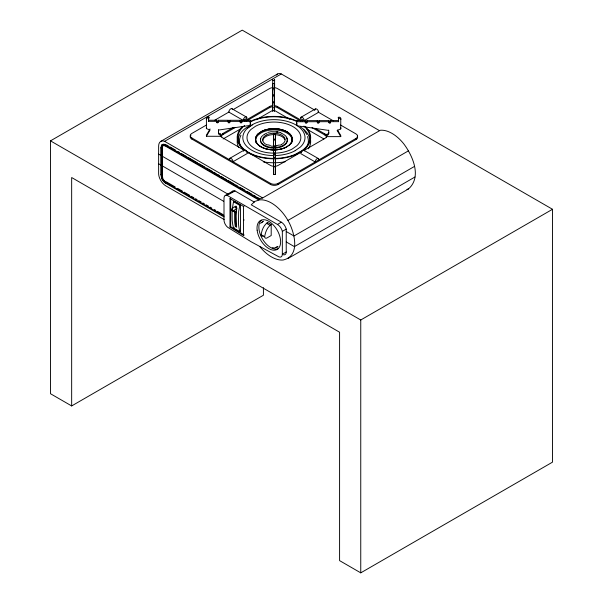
<?xml version="1.0" encoding="UTF-8"?>
<svg xmlns="http://www.w3.org/2000/svg" width="603" height="603" viewBox="0 0 603 603"><rect width="100%" height="100%" fill="white"/><g stroke="black" fill="none" stroke-linecap="round" stroke-linejoin="round"><path stroke-width="0.9" d="M272.609 102.744L272.579 111.178L272.646 95.794L274.531 95.779L274.486 103.957L274.486 102.729L272.609 102.744L272.609 103.309M272.654 95.771L272.654 97.008L272.692 89.093C275.503 86.817 274.342 92.794 274.569 89.093L274.531 97L274.531 95.779M272.699 89.071L272.692 90.299L272.729 79.558L272.722 80.568L274.599 80.576L274.606 79.558L274.455 111.201L274.486 102.744M275.375 154.881C275.91 152.778 272.729 153.373 273.468 155.31L273.461 166.835L275.337 166.835L275.352 166.209L275.337 174.516L273.461 174.516L273.476 166.202L273.461 166.835M275.458 140.024L275.42 148.172L275.42 146.951L273.543 146.966L273.543 148.18L273.581 140.017L275.465 140.002L275.465 141.192L275.496 134.115L273.619 134.107L273.581 141.223L273.589 140.002M272.684 103.407L272.684 105.397L272.729 89.576M206.414 118.173L206.407 119.258A1.643 1.342 0.4 0 1 208.872 118.098L208.879 117.012A1.643 1.342 0.4 0 0 206.414 118.173L206.407 128.59L210.032 130.06L206.407 136.263L220.517 136.293L220.525 135.208M206.407 136.263L206.414 135.185L210.04 128.974M206.407 128.59L206.414 127.504M218.18 120.253L218.173 122.221A0.784 0.641 0.4 0 1 217.389 122.854A0.784 0.641 0.4 0 1 216.605 122.213L216.605 121.331L208.593 121.316L208.6 120.231L216.613 120.246L216.613 121.135A0.784 0.641 0.4 0 0 217.397 121.776A0.784 0.641 0.4 0 0 218.18 121.135L218.18 120.253L228.228 120.276L228.228 121.158A0.784 0.641 0.4 0 0 229.012 121.798A0.784 0.641 0.4 0 0 229.788 121.158L229.788 120.276L240.258 120.299L240.258 121.18A0.784 0.641 0.4 0 0 241.042 121.821A0.784 0.641 0.4 0 0 241.826 121.18L241.826 120.299L250.494 120.321L250.486 123.977A2.073 1.696 0.4 0 1 248.413 125.673L218.459 130.075M208.879 117.012L208.872 118.098M216.605 122.213L216.613 120.246M220.525 133.994L220.517 135.08A2.337 1.907 0.4 0 1 218.459 133.18L218.467 132.095A2.337 1.907 0.4 0 0 220.525 133.994L220.517 136.293M229.788 120.276L229.788 122.243A0.784 0.641 0.4 0 1 229.004 122.884A0.784 0.641 0.4 0 1 228.22 122.243L228.228 120.276M241.826 120.299L241.818 122.266A0.784 0.641 0.4 0 1 241.034 122.906A0.784 0.641 0.4 0 1 240.25 122.266L240.258 120.299M250.486 123.977L250.494 122.899A2.073 1.696 0.4 0 1 249.891 124.097M250.494 120.321L250.486 121.399L241.818 121.384L241.818 122.266M273.468 158.303L273.498 153.675M275.42 146.974L275.337 157.504L273.461 157.504L273.543 146.966M273.461 174.516L273.513 166.368M273.506 161.34L273.619 134.107M275.345 158.303L275.375 153.675M275.337 174.516L275.39 166.375M275.383 161.348L275.496 134.115M273.513 165.154L273.506 164.453M275.39 165.154L275.383 164.453M232.095 210.583L232.17 220.185A71.486 41.275 -60 0 0 232.833 224.979L233.504 227.949L239.806 231.59L240.514 231.183L240.514 204.997L234.205 201.357L233.504 201.764L232.208 209.286M234.62 211.382L234.65 221.625A71.486 41.275 -60 0 0 235.313 226.411L236.647 227.188A71.486 41.275 -60 0 1 235.992 222.394L235.75 215.897L236.361 208.834M162.079 148.037L162.395 146.552A5.442 3.143 60 0 1 164.348 145.368M263.24 236.029A3.467 2.005 -60 0 1 261.129 234.801C261.8 230.195 263.647 225.205 267.679 222.507L271.199 224.542L271.199 235.524L267.076 237.906A3.467 2.005 -60 0 1 264.649 236.836C265.312 232.215 267.174 227.248 271.199 224.542M236.836 208.043L232.939 211.465L236.316 212.037L236.836 208.043L234.477 206.686L230.632 209.98L232.909 211.118M235.125 207.387L235.992 205.962L235.992 207.786M236.459 208.156L236.647 207.123L235.313 206.347M240.514 204.997L239.783 205.389L238.652 211.615L238.471 223.826A71.486 41.275 -60 0 0 239.135 228.62L239.806 231.59L240.514 231.183M161.461 146.054L161.898 145.059A5.555 3.203 60 0 1 162.787 144.358L163.315 144.238A6.226 3.595 60 0 1 164.687 144.418L258.823 198.673M260.511 223.351L263.307 221.158L261.657 222.688M259.765 246.552A33.007 19.055 60 0 0 283.101 260.021C301.093 255.966 294.445 231.612 287.94 220.419A33.007 19.055 60 0 0 259.765 199.872L254.933 201.364L251.225 204.809L281.345 222.198A7.266 4.198 60 0 1 286.229 229.117L286.229 251.986A5.698 3.286 60 0 1 283.35 254.783M287.94 258.529L408.51 188.92C422.085 176.973 412.746 155.702 403.678 143.733A33.007 19.055 60 0 0 380.342 130.263L262.659 197.935L258.823 199.118L164.295 144.637A6.226 3.595 60 0 0 162.923 144.456L162.403 144.584A5.555 3.203 60 0 0 161.514 145.285L160.911 147.758L160.911 174.764L161.732 178.79A5.623 3.249 60 0 0 162.554 180.305L164.091 182.098A7.492 4.327 60 0 0 164.898 182.762L223.969 216.907M267.679 222.507L266.549 223.344L270.069 225.371M247.599 128.153L252.732 124.542L247.516 128.122A31.092 17.954 0 0 0 272.895 155.551M261.318 131.499L258.265 133.647A18.437 10.643 0 0 0 262.222 147.494A18.437 10.643 0 0 0 286.515 147.042L289.568 144.893A18.437 10.643 0 0 0 285.611 131.047A18.437 10.643 0 0 0 261.318 131.499L261.385 131.582A18.331 10.583 0 0 1 285.551 131.13A18.331 10.583 0 0 1 289.478 144.893L286.417 147.026A18.331 10.583 0 0 1 262.282 147.486A18.331 10.583 0 0 1 258.355 133.715L261.416 131.605A18.294 10.56 0 0 1 285.528 131.153A18.294 10.56 0 0 1 289.455 144.901M263.134 135.215L264.378 134.333M266.074 135.14L264.385 136.323A11.231 6.482 0 0 0 262.983 141.223M281.759 144.366L282.89 143.574M283.455 145.165L285.325 143.846A13.439 7.756 0 0 0 283.727 134.446M295.116 150.675L300.317 147.087A31.092 17.954 0 0 0 293.646 123.736A31.092 17.954 0 0 0 252.665 124.504M50.486 140.861L242.248 30.15L552.514 209.279L552.514 462.139L360.752 572.85L339.587 560.624L339.587 332.215L71.659 177.531L71.659 405.94L50.486 393.721L50.486 140.861L360.752 319.989L552.514 209.279M160.745 141.388L277.433 74.018M224.18 219.56L165.84 185.875A10.183 5.879 60 0 1 159.599 178.119L159.184 176.905A10.183 5.879 60 0 1 158.634 173.4L158.634 146.054A10.183 5.879 60 0 1 163.971 141.102L164.596 141.321L281.284 73.95L379.347 130.565M165.833 144.532L165.056 144.984L165.116 145.918L258.431 199.797L258.431 198.892L259.215 198.447L259.215 199.344M161.687 147.366L160.911 147.81L161.687 148.263L162.463 147.81L162.463 174.764L161.687 175.209L160.911 174.764L161.687 174.312M165.893 145.466L165.116 145.918L164.174 145.602A5.442 3.143 60 0 0 162.003 146.77L161.694 175.496L162.554 178.985A4.605 2.661 60 0 0 163.232 180.116L165.448 182.234L223.969 216.01M206.407 125.04L191.822 133.459A5.502 3.173 0 0 0 191.822 137.951L191.822 139.059L270.438 184.45A5.502 3.173 0 0 0 278.217 184.45L356.011 139.534A5.502 3.173 0 0 0 357.202 136.074M214.51 120.359L229.095 111.939M233.15 109.595L269.616 88.543A5.502 3.173 0 0 1 272.782 87.646M243.228 120.412L246.981 118.241A2.661 1.538 -60 0 0 246.431 117.02L231.65 108.593A2.661 1.538 -60 0 0 228.831 112.098L243.228 120.412A2.661 1.538 -60 0 1 246.047 116.899L246.431 117.02M244.675 150.501L222.937 137.951A5.502 3.173 0 0 1 222.937 133.459L233.399 127.421M244.667 120.917L269.616 106.512A5.502 3.173 0 0 1 272.782 105.608M221.376 137.228A5.502 3.173 0 0 1 222.937 134.567L235.012 127.595M246.273 121.09L269.616 107.62A5.502 3.173 0 0 1 272.782 106.716M223.11 138.969L241.803 128.183M256.433 119.733L272.692 110.349M165.84 182.905L165.448 183.131L165.448 182.234L166.224 181.782L175.164 186.945M229.803 158.34L244.192 150.034M300.98 117.246L315.377 108.939M304.191 120.638A2.661 1.538 60 0 0 303.641 118.783L303.249 118.211A2.661 1.538 60 0 0 300.43 118.467L304.191 120.638L318.58 112.324A2.661 1.538 60 0 0 318.03 110.47L317.638 109.904A2.661 1.538 60 0 0 314.819 110.153M225.198 195.538L232.977 191.045M301.56 151.903L278.217 165.373A5.502 3.173 0 0 1 275.051 166.277M303.972 150.509L324.896 138.426A5.502 3.173 0 0 0 324.896 133.934L315.233 128.356M286.229 251.986L282.34 254.232A5.698 3.286 60 0 1 279.008 256.893L251.044 241.72L227.648 227.271A6.49 3.746 60 0 1 223.999 219.974L223.999 198.191A5.796 3.347 60 0 1 227.037 195.38L235.004 190.947L254.308 202.095M230.685 199.141L230.685 226.698L244.192 235.034L243.491 235.441L229.984 227.097L229.984 198.628L230.685 198.221M191.822 137.951L270.438 183.342A5.502 3.173 0 0 0 278.217 183.342L356.011 138.426A5.502 3.173 0 0 0 356.011 133.934L340.612 125.047M229.984 198.628L243.491 206.43L244.192 206.022M229.984 227.097L230.685 226.698M243.491 220.344L244.192 219.937M233.504 227.949L234.205 227.542M227.225 195.44L277.455 224.437L281.345 222.198M287.94 220.419L408.51 150.803M282.34 254.232L282.34 231.364L286.229 229.117M414.555 166.375L293.978 235.992L286.229 231.514M414.954 177.011L294.377 246.627L286.229 241.924M71.659 405.94L263.413 295.236L263.413 287.714M235.313 226.411L235.992 226.042L235.992 211.442M249.597 121.934L252.499 120.366A36.745 21.211 0 0 1 297.211 121.195M250.057 122.251L252.883 120.713A36.029 20.804 0 0 1 296.729 121.504M250.765 125.326L246.032 127.889A36.029 20.804 0 0 0 237.906 140.416M338.291 117.366L338.577 118.678L338.291 117.366A1.643 1.342 -0.3 0 1 340.755 118.52L340.755 128.936L337.137 130.406L340.755 136.617L326.653 136.64L326.645 135.562M406.98 189.387L408.51 188.92M275.873 247.313L278.021 246.642L274.727 247.969L272.217 247.72M267.74 132.441L270.996 131.725L277.659 131.853M279.362 144.999L276.589 145.594M328.71 130.421L298.756 126.019A2.073 1.696 -0.3 0 1 296.684 124.331L296.676 120.668L305.344 120.645L305.352 122.613A0.784 0.641 -0.3 0 0 306.136 123.253A0.784 0.641 -0.3 0 0 306.919 122.613L306.919 121.731L317.382 121.708L317.382 122.59A0.784 0.641 -0.3 0 0 318.165 123.231A0.784 0.641 -0.3 0 0 318.949 122.59L318.949 121.708L328.997 121.685L328.997 122.567A0.784 0.641 -0.3 0 0 329.781 123.208A0.784 0.641 -0.3 0 0 330.565 122.567L330.565 121.678L338.577 121.663L338.569 117.593M305.344 120.645L305.344 121.535A0.784 0.641 -0.3 0 0 306.128 122.168A0.784 0.641 -0.3 0 0 306.912 121.527L306.912 120.645L317.374 120.623L317.382 122.59M317.374 120.623L317.374 121.504A0.784 0.641 -0.3 0 0 318.158 122.145A0.784 0.641 -0.3 0 0 318.942 121.504L318.942 120.623L328.989 120.6L328.997 122.567M328.989 120.6L328.989 121.482A0.784 0.641 -0.3 0 0 329.773 122.123A0.784 0.641 -0.3 0 0 330.557 121.482L330.557 120.6L338.569 120.577L338.577 121.663M272.722 80.508L274.599 80.508M272.654 94.89L274.531 94.897M272.609 101.839L274.486 101.839M272.579 107.749L274.455 107.756M272.579 110.326L274.455 110.334M272.586 110.824L274.463 110.824M273.589 139.12L275.465 139.12M273.543 146.062L275.42 146.069M273.506 152.77L275.383 152.77M273.468 154.918L275.345 154.926L275.337 166.835M270.498 145.481L267.815 144.78M277.727 131.869L280.84 132.69M318.399 158.574L303.618 150.139A2.661 1.538 -60 0 0 300.799 153.652L315.196 161.958A2.661 1.538 -60 0 1 318.015 158.453L318.399 158.574A2.661 1.538 -60 0 1 318.949 159.787M281.284 73.95L280.659 73.732A10.183 5.879 60 0 0 276.287 75.081M235.004 190.947L234.816 190.887A5.796 3.347 60 0 0 232.622 191.309M314.676 110.07L277.395 88.543A5.502 3.173 0 0 0 274.222 87.646M317.917 111.939L333.316 120.834M274.222 105.608A5.502 3.173 0 0 1 277.395 106.512L302.352 120.917M274.222 106.716A5.502 3.173 0 0 1 277.395 107.62L300.739 121.097M312.015 127.61L324.896 135.042A5.502 3.173 0 0 1 326.457 137.703M274.32 110.349L289.764 119.266M306.837 129.125L323.909 138.976M299.186 152.197L299.691 152.484M246.288 151.428L270.438 165.373A5.502 3.173 0 0 0 274.327 166.307M164.596 141.321L262.659 197.935M166.647 145.006L168.267 145.941M169.895 146.876L175.579 150.162M178.013 151.564L179.634 152.506M181.262 153.441L186.945 156.727M188.566 157.662L197.498 162.818M199.126 163.752L204.809 167.039M206.43 167.973L212.113 171.26M213.741 172.194L216.176 173.604M217.796 174.538L219.424 175.473M221.045 176.415L223.487 177.817M225.107 178.759L226.728 179.694M228.356 180.629L234.039 183.915M235.66 184.85L237.288 185.792M239.723 187.194L244.592 190.005M247.034 191.415L251.903 194.226M253.524 195.168L255.966 196.57M257.587 197.513L259.215 198.447M158.634 154.127L161.303 155.664M161.687 155.891L228.514 194.475M233.504 201.764L239.806 205.404M158.634 163.767L161.303 165.305M161.687 165.531L223.63 201.289M234.748 211.133L236.316 212.037M231.454 209.362L233.806 210.718M261.122 234.718L264.642 236.753M177.606 188.347L182.483 191.166M184.111 192.101L189.794 195.387M191.422 196.329L193.857 197.731M195.485 198.673L197.113 199.608M198.734 200.55L201.176 201.952M202.804 202.894L204.425 203.829M206.053 204.771L208.487 206.181M210.115 207.115L211.743 208.05M214.178 209.46L215.806 210.402M217.427 211.336L223.118 214.623M165.501 182.694L165.282 182.536A7.492 4.327 60 0 1 164.483 181.872L163.873 181.262M163.556 180.9L162.946 180.078M303.837 129.833L306.957 134.62M337.582 130.097L340.755 135.532L340.755 136.617M161.687 177.38L161.89 177.991M165.441 144.758L165.471 145.225M162.079 174.983L162.938 178.759A4.605 2.661 60 0 0 163.624 179.898L165.84 182.46M340.755 118.52L340.755 119.605A1.643 1.342 -0.3 0 0 338.291 118.444M340.755 127.851L340.755 128.936M330.557 120.6L330.565 122.567M326.645 134.341L326.653 135.426A2.337 1.907 -0.3 0 0 328.71 133.534L328.703 132.449A2.337 1.907 -0.3 0 1 326.645 134.341L326.653 136.64M318.942 120.623L318.949 122.59M306.912 120.645L306.919 122.613M296.676 120.668L296.684 121.746L305.352 121.731L305.352 122.613M296.684 124.331L296.676 123.246A2.073 1.696 -0.3 0 0 296.955 124.09M360.752 319.989L360.752 572.85M356.011 138.426L356.011 139.534M328.703 130.112L328.71 133.534M324.896 133.934L324.896 135.042M278.217 183.342L278.217 184.45M277.395 106.512L277.395 107.62M270.438 183.342L270.438 184.45M269.616 106.512L269.616 107.62M243.491 206.43L243.491 235.441M240.25 122.266L240.25 121.384L229.788 121.361L229.788 122.243M228.22 122.243L228.22 121.354L218.173 121.339L218.173 122.221M222.937 133.459L222.937 134.567M218.467 129.766L218.459 133.18M208.6 117.246L208.593 121.316M161.303 147.531L161.303 174.538M277.455 224.437A7.266 4.198 60 0 1 282.34 231.364M232.087 192.071A5.796 3.347 60 0 1 232.328 191.656M162.373 179.106A5.623 3.249 60 0 1 162.117 178.571M310.485 139.466A36.745 21.211 0 0 1 308.427 148.835M285.234 161.74A36.745 21.211 0 0 1 263.27 161.86M238.667 147.539A36.745 21.211 0 0 1 237.657 138.11M305.103 126.389A36.745 21.211 0 0 1 302.329 151.052L295.334 154.843A36.745 21.211 0 0 1 246.032 151.421M244.057 149.966A36.745 21.211 0 0 1 242.708 126.411M303.935 126.095A36.029 20.804 0 0 1 301.801 150.773L294.95 154.496A36.029 20.804 0 0 1 275.631 158.378M273.739 158.408A36.029 20.804 0 0 1 241.841 147.072A36.029 20.804 0 0 1 244.607 125.507M300.535 127.045A36.029 20.804 0 0 1 309.769 138.992M262.697 140.846A11.231 6.482 0 0 1 264.385 137.635L266.24 136.331A11.231 6.482 0 0 1 274.282 134.582M275.013 134.612A11.231 6.482 0 0 1 284.85 139.595M266.24 135.019A11.231 6.482 0 0 1 281.043 134.74A11.231 6.482 0 0 1 283.448 143.175M281.593 144.486A11.231 6.482 0 0 1 280.048 145.18M276.468 146.062A11.231 6.482 0 0 1 271.365 146.062M267.182 144.939A11.231 6.482 0 0 1 265.719 144.185M265.086 143.755A11.231 6.482 0 0 1 263.247 141.765M295.169 150.712A31.092 17.954 0 0 1 275.601 155.529M275.669 153.117A26.924 15.55 0 0 0 292.319 148.949L296.782 145.813A26.924 15.55 0 0 0 291 125.59A26.924 15.55 0 0 0 255.514 126.253L251.052 129.389A26.924 15.55 0 0 0 273.031 153.139M291.422 143.506A18.294 10.56 0 0 0 283.583 131.469A18.294 10.56 0 0 0 261.416 132.728L258.378 134.861A18.294 10.56 0 0 0 256.102 142.836M286.417 147.026A18.294 10.56 0 0 1 262.305 147.479A18.294 10.56 0 0 1 258.378 133.738M283.101 145.413A13.439 7.756 0 0 1 265.388 145.745A13.439 7.756 0 0 1 262.509 135.652M264.732 134.085A13.439 7.756 0 0 1 266.827 133.165M276.106 132.095A13.439 7.756 0 0 1 277.817 132.328M281.013 133.165A13.439 7.756 0 0 1 283.109 134.092M286.274 137.394A13.439 7.756 0 0 1 285.325 144.539L283.101 146.107A13.439 7.756 0 0 1 267.325 147.2A13.439 7.756 0 0 1 260.767 138.841M307.485 136.549A34.469 19.899 0 0 1 307.296 146.009M240.348 145.579A34.469 19.899 0 0 1 240.936 135.283M277.983 248.828A16.703 9.64 60 0 1 262.433 238.924A16.703 9.64 60 0 1 261.197 220.283M191.822 139.059A5.502 3.173 0 0 1 190.262 136.399M190.397 135.992A5.502 3.173 0 0 1 190.947 135.223M229.253 159.561A2.661 1.538 60 0 1 232.072 159.305L232.464 159.878A2.661 1.538 60 0 1 233.014 161.732L247.403 153.418A2.661 1.538 60 0 0 246.853 151.572L246.461 150.999A2.661 1.538 60 0 0 243.642 151.247M232.042 108.713A2.661 1.538 -60 0 1 232.524 109.407M304.01 150.26A2.661 1.538 -60 0 1 304.492 150.954M272.722 83.561L272.699 88.189L274.576 88.189L274.599 83.561L272.722 83.561M257.134 230.188A16.703 9.64 60 0 0 276.144 249.891A16.703 9.64 60 0 0 273.189 224.813A16.703 9.64 60 0 0 257.134 230.188"/></g></svg>
